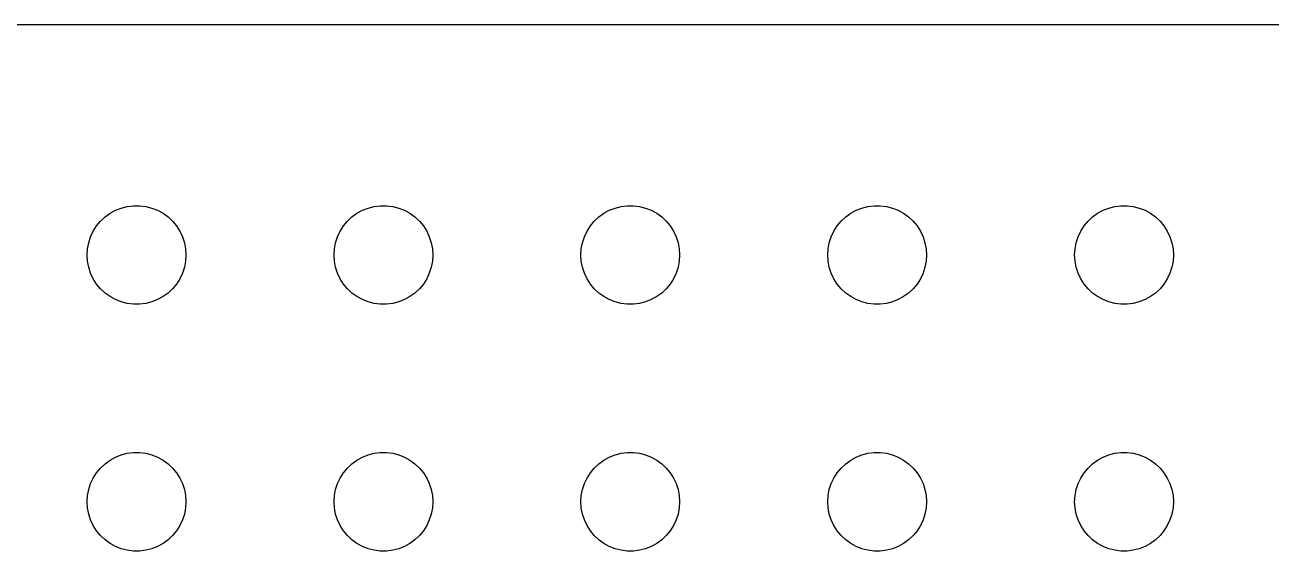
# Model space of a CAD drawing. Header units: metres. Extents: x -150 to 150, y -149 to 149.
# Drawn here: x 34.11 to 71.97, y 133.5 to 149.49 of the extents above; entities that cross this region are included whole.
import ezdxf

# ---------------------------------------------------------------- set-up
doc = ezdxf.new("R2010")
doc.units = ezdxf.units.M

msp = doc.modelspace()

# ---------------------------------------------------------------- linework, layer by layer
for p, q in [((144.814, 149.49), (-144.814, 149.49)), ((36.8613, 143.857), (37.0365, 143.927)), ((37.0365, 143.927), (37.2189, 143.973)), ((37.2189, 143.973), (37.4058, 143.997)), ((37.4058, 143.997), (37.5942, 143.997)), ((37.5942, 143.997), (37.7811, 143.973)), ((37.7811, 143.973), (37.9635, 143.927)), ((37.9635, 143.927), (38.1387, 143.857)), ((44.3613, 143.857), (44.5365, 143.927)), ((44.5365, 143.927), (44.7189, 143.973)), ((44.7189, 143.973), (44.9058, 143.997)), ((44.9058, 143.997), (45.0942, 143.997)), ((45.0942, 143.997), (45.2811, 143.973)), ((45.2811, 143.973), (45.4635, 143.927)), ((45.4635, 143.927), (45.6387, 143.857)), ((51.8613, 143.857), (52.0365, 143.927)), ((52.0365, 143.927), (52.2189, 143.973)), ((52.2189, 143.973), (52.4058, 143.997)), ((52.4058, 143.997), (52.5942, 143.997)), ((52.5942, 143.997), (52.7811, 143.973)), ((52.7811, 143.973), (52.9635, 143.927)), ((52.9635, 143.927), (53.1387, 143.857)), ((59.3613, 143.857), (59.5365, 143.927)), ((59.5365, 143.927), (59.7189, 143.973)), ((59.7189, 143.973), (59.9058, 143.997)), ((59.9058, 143.997), (60.0942, 143.997)), ((60.0942, 143.997), (60.2811, 143.973)), ((60.2811, 143.973), (60.4635, 143.927)), ((60.4635, 143.927), (60.6387, 143.857)), ((66.8613, 143.857), (67.0365, 143.927)), ((67.0365, 143.927), (67.2189, 143.973)), ((67.2189, 143.973), (67.4058, 143.997)), ((67.4058, 143.997), (67.5942, 143.997)), ((67.5942, 143.997), (67.7811, 143.973)), ((67.7811, 143.973), (67.9635, 143.927)), ((67.9635, 143.927), (68.1387, 143.857)), ((36.2865, 143.382), (36.4065, 143.527)), ((36.4065, 143.527), (36.5439, 143.656)), ((36.5439, 143.656), (36.6963, 143.766)), ((36.6963, 143.766), (36.8613, 143.857)), ((38.1387, 143.857), (38.3037, 143.766)), ((38.3037, 143.766), (38.4561, 143.656)), ((38.4561, 143.656), (38.5934, 143.527)), ((38.5934, 143.527), (38.7135, 143.382)), ((43.7865, 143.382), (43.9065, 143.527)), ((43.9065, 143.527), (44.0439, 143.656)), ((44.0439, 143.656), (44.1963, 143.766)), ((44.1963, 143.766), (44.3613, 143.857)), ((45.6387, 143.857), (45.8037, 143.766)), ((45.8037, 143.766), (45.9561, 143.656)), ((45.9561, 143.656), (46.0934, 143.527)), ((46.0934, 143.527), (46.2135, 143.382)), ((51.2865, 143.382), (51.4065, 143.527)), ((51.4065, 143.527), (51.5439, 143.656)), ((51.5439, 143.656), (51.6963, 143.766)), ((51.6963, 143.766), (51.8613, 143.857)), ((53.1387, 143.857), (53.3037, 143.766)), ((53.3037, 143.766), (53.4561, 143.656)), ((53.4561, 143.656), (53.5934, 143.527)), ((53.5934, 143.527), (53.7135, 143.382)), ((58.7865, 143.382), (58.9065, 143.527)), ((58.9065, 143.527), (59.0439, 143.656)), ((59.0439, 143.656), (59.1963, 143.766)), ((59.1963, 143.766), (59.3613, 143.857)), ((60.6387, 143.857), (60.8037, 143.766)), ((60.8037, 143.766), (60.9561, 143.656)), ((60.9561, 143.656), (61.0934, 143.527)), ((61.0934, 143.527), (61.2135, 143.382)), ((66.2865, 143.382), (66.4065, 143.527)), ((66.4065, 143.527), (66.5439, 143.656)), ((66.5439, 143.656), (66.6963, 143.766)), ((66.6963, 143.766), (66.8613, 143.857)), ((68.1387, 143.857), (68.3037, 143.766)), ((68.3037, 143.766), (68.4561, 143.656)), ((68.4561, 143.656), (68.5934, 143.527)), ((68.5934, 143.527), (68.7135, 143.382)), ((36.1053, 143.052), (36.1855, 143.223)), ((36.1855, 143.223), (36.2865, 143.382)), ((38.7135, 143.382), (38.8145, 143.223)), ((38.8145, 143.223), (38.8947, 143.052)), ((43.6053, 143.052), (43.6855, 143.223)), ((43.6855, 143.223), (43.7865, 143.382)), ((46.2135, 143.382), (46.3145, 143.223)), ((46.3145, 143.223), (46.3947, 143.052)), ((51.1053, 143.052), (51.1855, 143.223)), ((51.1855, 143.223), (51.2865, 143.382)), ((53.7135, 143.382), (53.8145, 143.223)), ((53.8145, 143.223), (53.8947, 143.052)), ((58.6053, 143.052), (58.6855, 143.223)), ((58.6855, 143.223), (58.7865, 143.382)), ((61.2135, 143.382), (61.3145, 143.223)), ((61.3145, 143.223), (61.3947, 143.052)), ((66.1053, 143.052), (66.1855, 143.223)), ((66.1855, 143.223), (66.2865, 143.382)), ((68.7135, 143.382), (68.8145, 143.223)), ((68.8145, 143.223), (68.8947, 143.052)), ((36.0118, 142.688), (36.0471, 142.873)), ((36.0471, 142.873), (36.1053, 143.052)), ((38.8947, 143.052), (38.9529, 142.873)), ((38.9529, 142.873), (38.9882, 142.688)), ((43.5118, 142.688), (43.5471, 142.873)), ((43.5471, 142.873), (43.6053, 143.052)), ((46.3947, 143.052), (46.4529, 142.873)), ((46.4529, 142.873), (46.4882, 142.688)), ((51.0118, 142.688), (51.0471, 142.873)), ((51.0471, 142.873), (51.1053, 143.052)), ((53.8947, 143.052), (53.9529, 142.873)), ((53.9529, 142.873), (53.9882, 142.688)), ((58.5118, 142.688), (58.5471, 142.873)), ((58.5471, 142.873), (58.6053, 143.052)), ((61.3947, 143.052), (61.4529, 142.873)), ((61.4529, 142.873), (61.4882, 142.688)), ((66.0118, 142.688), (66.0471, 142.873)), ((66.0471, 142.873), (66.1053, 143.052)), ((68.8947, 143.052), (68.9529, 142.873)), ((68.9529, 142.873), (68.9882, 142.688)), ((36, 142.5), (36.0118, 142.688)), ((36.0118, 142.312), (36, 142.5)), ((38.9882, 142.688), (39, 142.5)), ((39, 142.5), (38.9882, 142.312)), ((43.5, 142.5), (43.5118, 142.688)), ((43.5118, 142.312), (43.5, 142.5)), ((46.4882, 142.688), (46.5, 142.5)), ((46.5, 142.5), (46.4882, 142.312)), ((51, 142.5), (51.0118, 142.688)), ((51.0118, 142.312), (51, 142.5)), ((53.9882, 142.688), (54, 142.5)), ((54, 142.5), (53.9882, 142.312)), ((58.5, 142.5), (58.5118, 142.688)), ((58.5118, 142.312), (58.5, 142.5)), ((61.4882, 142.688), (61.5, 142.5)), ((61.5, 142.5), (61.4882, 142.312)), ((66, 142.5), (66.0118, 142.688)), ((66.0118, 142.312), (66, 142.5)), ((68.9882, 142.688), (69, 142.5)), ((69, 142.5), (68.9882, 142.312)), ((36.0471, 142.127), (36.0118, 142.312)), ((36.1053, 141.948), (36.0471, 142.127)), ((38.9529, 142.127), (38.8947, 141.948)), ((38.9882, 142.312), (38.9529, 142.127)), ((43.5471, 142.127), (43.5118, 142.312)), ((43.6053, 141.948), (43.5471, 142.127)), ((46.4529, 142.127), (46.3947, 141.948)), ((46.4882, 142.312), (46.4529, 142.127)), ((51.0471, 142.127), (51.0118, 142.312)), ((51.1053, 141.948), (51.0471, 142.127)), ((53.9529, 142.127), (53.8947, 141.948)), ((53.9882, 142.312), (53.9529, 142.127)), ((58.5471, 142.127), (58.5118, 142.312)), ((58.6053, 141.948), (58.5471, 142.127)), ((61.4529, 142.127), (61.3947, 141.948)), ((61.4882, 142.312), (61.4529, 142.127)), ((66.0471, 142.127), (66.0118, 142.312)), ((66.1053, 141.948), (66.0471, 142.127)), ((68.9529, 142.127), (68.8947, 141.948)), ((68.9882, 142.312), (68.9529, 142.127)), ((36.1855, 141.777), (36.1053, 141.948)), ((36.2865, 141.618), (36.1855, 141.777)), ((36.4065, 141.473), (36.2865, 141.618)), ((38.7135, 141.618), (38.5934, 141.473)), ((38.8145, 141.777), (38.7135, 141.618)), ((38.8947, 141.948), (38.8145, 141.777)), ((43.6855, 141.777), (43.6053, 141.948)), ((43.7865, 141.618), (43.6855, 141.777)), ((43.9065, 141.473), (43.7865, 141.618)), ((46.2135, 141.618), (46.0934, 141.473)), ((46.3145, 141.777), (46.2135, 141.618)), ((46.3947, 141.948), (46.3145, 141.777)), ((51.1855, 141.777), (51.1053, 141.948)), ((51.2865, 141.618), (51.1855, 141.777)), ((51.4065, 141.473), (51.2865, 141.618)), ((53.7135, 141.618), (53.5934, 141.473)), ((53.8145, 141.777), (53.7135, 141.618)), ((53.8947, 141.948), (53.8145, 141.777)), ((58.6855, 141.777), (58.6053, 141.948)), ((58.7865, 141.618), (58.6855, 141.777)), ((58.9065, 141.473), (58.7865, 141.618)), ((61.2135, 141.618), (61.0934, 141.473)), ((61.3145, 141.777), (61.2135, 141.618)), ((61.3947, 141.948), (61.3145, 141.777)), ((66.1855, 141.777), (66.1053, 141.948)), ((66.2865, 141.618), (66.1855, 141.777)), ((66.4065, 141.473), (66.2865, 141.618)), ((68.7135, 141.618), (68.5934, 141.473)), ((68.8145, 141.777), (68.7135, 141.618)), ((68.8947, 141.948), (68.8145, 141.777)), ((36.5439, 141.344), (36.4065, 141.473)), ((36.6963, 141.234), (36.5439, 141.344)), ((36.8613, 141.143), (36.6963, 141.234)), ((38.3037, 141.234), (38.1387, 141.143)), ((38.4561, 141.344), (38.3037, 141.234)), ((38.5934, 141.473), (38.4561, 141.344)), ((44.0439, 141.344), (43.9065, 141.473)), ((44.1963, 141.234), (44.0439, 141.344)), ((44.3613, 141.143), (44.1963, 141.234)), ((45.8037, 141.234), (45.6387, 141.143)), ((45.9561, 141.344), (45.8037, 141.234)), ((46.0934, 141.473), (45.9561, 141.344)), ((51.5439, 141.344), (51.4065, 141.473)), ((51.6963, 141.234), (51.5439, 141.344)), ((51.8613, 141.143), (51.6963, 141.234)), ((53.3037, 141.234), (53.1387, 141.143)), ((53.4561, 141.344), (53.3037, 141.234)), ((53.5934, 141.473), (53.4561, 141.344)), ((59.0439, 141.344), (58.9065, 141.473)), ((59.1963, 141.234), (59.0439, 141.344)), ((59.3613, 141.143), (59.1963, 141.234)), ((60.8037, 141.234), (60.6387, 141.143)), ((60.9561, 141.344), (60.8037, 141.234)), ((61.0934, 141.473), (60.9561, 141.344)), ((66.5439, 141.344), (66.4065, 141.473)), ((66.6963, 141.234), (66.5439, 141.344)), ((66.8613, 141.143), (66.6963, 141.234)), ((68.3037, 141.234), (68.1387, 141.143)), ((68.4561, 141.344), (68.3037, 141.234)), ((68.5934, 141.473), (68.4561, 141.344)), ((37.0365, 141.073), (36.8613, 141.143)), ((37.2189, 141.027), (37.0365, 141.073)), ((37.4058, 141.003), (37.2189, 141.027)), ((37.5942, 141.003), (37.4058, 141.003)), ((37.7811, 141.027), (37.5942, 141.003)), ((37.9635, 141.073), (37.7811, 141.027)), ((38.1387, 141.143), (37.9635, 141.073)), ((44.5365, 141.073), (44.3613, 141.143)), ((44.7189, 141.027), (44.5365, 141.073)), ((44.9058, 141.003), (44.7189, 141.027)), ((45.0942, 141.003), (44.9058, 141.003)), ((45.2811, 141.027), (45.0942, 141.003)), ((45.4635, 141.073), (45.2811, 141.027)), ((45.6387, 141.143), (45.4635, 141.073)), ((52.0365, 141.073), (51.8613, 141.143)), ((52.2189, 141.027), (52.0365, 141.073)), ((52.4058, 141.003), (52.2189, 141.027)), ((52.5942, 141.003), (52.4058, 141.003)), ((52.7811, 141.027), (52.5942, 141.003)), ((52.9635, 141.073), (52.7811, 141.027)), ((53.1387, 141.143), (52.9635, 141.073)), ((59.5365, 141.073), (59.3613, 141.143)), ((59.7189, 141.027), (59.5365, 141.073)), ((59.9058, 141.003), (59.7189, 141.027)), ((60.0942, 141.003), (59.9058, 141.003)), ((60.2811, 141.027), (60.0942, 141.003)), ((60.4635, 141.073), (60.2811, 141.027)), ((60.6387, 141.143), (60.4635, 141.073)), ((67.0365, 141.073), (66.8613, 141.143)), ((67.2189, 141.027), (67.0365, 141.073)), ((67.4058, 141.003), (67.2189, 141.027)), ((67.5942, 141.003), (67.4058, 141.003)), ((67.7811, 141.027), (67.5942, 141.003)), ((67.9635, 141.073), (67.7811, 141.027)), ((68.1387, 141.143), (67.9635, 141.073)), ((36.6963, 136.266), (36.8613, 136.357)), ((36.8613, 136.357), (37.0365, 136.427)), ((37.0365, 136.427), (37.2189, 136.473)), ((37.2189, 136.473), (37.4058, 136.497)), ((37.4058, 136.497), (37.5942, 136.497)), ((37.5942, 136.497), (37.7811, 136.473)), ((37.7811, 136.473), (37.9635, 136.427)), ((37.9635, 136.427), (38.1387, 136.357)), ((38.1387, 136.357), (38.3037, 136.266)), ((44.1963, 136.266), (44.3613, 136.357)), ((44.3613, 136.357), (44.5365, 136.427)), ((44.5365, 136.427), (44.7189, 136.473)), ((44.7189, 136.473), (44.9058, 136.497)), ((44.9058, 136.497), (45.0942, 136.497)), ((45.0942, 136.497), (45.2811, 136.473)), ((45.2811, 136.473), (45.4635, 136.427)), ((45.4635, 136.427), (45.6387, 136.357)), ((45.6387, 136.357), (45.8037, 136.266)), ((51.6963, 136.266), (51.8613, 136.357)), ((51.8613, 136.357), (52.0365, 136.427)), ((52.0365, 136.427), (52.2189, 136.473)), ((52.2189, 136.473), (52.4058, 136.497)), ((52.4058, 136.497), (52.5942, 136.497)), ((52.5942, 136.497), (52.7811, 136.473)), ((52.7811, 136.473), (52.9635, 136.427)), ((52.9635, 136.427), (53.1387, 136.357)), ((53.1387, 136.357), (53.3037, 136.266)), ((59.1963, 136.266), (59.3613, 136.357)), ((59.3613, 136.357), (59.5365, 136.427)), ((59.5365, 136.427), (59.7189, 136.473)), ((59.7189, 136.473), (59.9058, 136.497)), ((59.9058, 136.497), (60.0942, 136.497)), ((60.0942, 136.497), (60.2811, 136.473)), ((60.2811, 136.473), (60.4635, 136.427)), ((60.4635, 136.427), (60.6387, 136.357)), ((60.6387, 136.357), (60.8037, 136.266)), ((66.6963, 136.266), (66.8613, 136.357)), ((66.8613, 136.357), (67.0365, 136.427)), ((67.0365, 136.427), (67.2189, 136.473)), ((67.2189, 136.473), (67.4058, 136.497)), ((67.4058, 136.497), (67.5942, 136.497)), ((67.5942, 136.497), (67.7811, 136.473)), ((67.7811, 136.473), (67.9635, 136.427)), ((67.9635, 136.427), (68.1387, 136.357)), ((68.1387, 136.357), (68.3037, 136.266)), ((36.2865, 135.882), (36.4065, 136.027)), ((36.4065, 136.027), (36.5439, 136.156)), ((36.5439, 136.156), (36.6963, 136.266)), ((38.3037, 136.266), (38.4561, 136.156)), ((38.4561, 136.156), (38.5934, 136.027)), ((38.5934, 136.027), (38.7135, 135.882)), ((43.7865, 135.882), (43.9065, 136.027)), ((43.9065, 136.027), (44.0439, 136.156)), ((44.0439, 136.156), (44.1963, 136.266)), ((45.8037, 136.266), (45.9561, 136.156)), ((45.9561, 136.156), (46.0934, 136.027)), ((46.0934, 136.027), (46.2135, 135.882)), ((51.2865, 135.882), (51.4065, 136.027)), ((51.4065, 136.027), (51.5439, 136.156)), ((51.5439, 136.156), (51.6963, 136.266)), ((53.3037, 136.266), (53.4561, 136.156)), ((53.4561, 136.156), (53.5934, 136.027)), ((53.5934, 136.027), (53.7135, 135.882)), ((58.7865, 135.882), (58.9065, 136.027)), ((58.9065, 136.027), (59.0439, 136.156)), ((59.0439, 136.156), (59.1963, 136.266)), ((60.8037, 136.266), (60.9561, 136.156)), ((60.9561, 136.156), (61.0934, 136.027)), ((61.0934, 136.027), (61.2135, 135.882)), ((66.2865, 135.882), (66.4065, 136.027)), ((66.4065, 136.027), (66.5439, 136.156)), ((66.5439, 136.156), (66.6963, 136.266)), ((68.3037, 136.266), (68.4561, 136.156)), ((68.4561, 136.156), (68.5934, 136.027)), ((68.5934, 136.027), (68.7135, 135.882)), ((36.0471, 135.373), (36.1053, 135.552)), ((36.1053, 135.552), (36.1855, 135.723)), ((36.1855, 135.723), (36.2865, 135.882)), ((38.7135, 135.882), (38.8145, 135.723)), ((38.8145, 135.723), (38.8947, 135.552)), ((38.8947, 135.552), (38.9529, 135.373)), ((43.5471, 135.373), (43.6053, 135.552)), ((43.6053, 135.552), (43.6855, 135.723)), ((43.6855, 135.723), (43.7865, 135.882)), ((46.2135, 135.882), (46.3145, 135.723)), ((46.3145, 135.723), (46.3947, 135.552)), ((46.3947, 135.552), (46.4529, 135.373)), ((51.0471, 135.373), (51.1053, 135.552)), ((51.1053, 135.552), (51.1855, 135.723)), ((51.1855, 135.723), (51.2865, 135.882)), ((53.7135, 135.882), (53.8145, 135.723)), ((53.8145, 135.723), (53.8947, 135.552)), ((53.8947, 135.552), (53.9529, 135.373)), ((58.5471, 135.373), (58.6053, 135.552)), ((58.6053, 135.552), (58.6855, 135.723)), ((58.6855, 135.723), (58.7865, 135.882)), ((61.2135, 135.882), (61.3145, 135.723)), ((61.3145, 135.723), (61.3947, 135.552)), ((61.3947, 135.552), (61.4529, 135.373)), ((66.0471, 135.373), (66.1053, 135.552)), ((66.1053, 135.552), (66.1855, 135.723)), ((66.1855, 135.723), (66.2865, 135.882)), ((68.7135, 135.882), (68.8145, 135.723)), ((68.8145, 135.723), (68.8947, 135.552)), ((68.8947, 135.552), (68.9529, 135.373)), ((36, 135), (36.0118, 135.188)), ((36.0118, 135.188), (36.0471, 135.373)), ((38.9529, 135.373), (38.9882, 135.188)), ((38.9882, 135.188), (39, 135)), ((43.5, 135), (43.5118, 135.188)), ((43.5118, 135.188), (43.5471, 135.373)), ((46.4529, 135.373), (46.4882, 135.188)), ((46.4882, 135.188), (46.5, 135)), ((51, 135), (51.0118, 135.188)), ((51.0118, 135.188), (51.0471, 135.373)), ((53.9529, 135.373), (53.9882, 135.188)), ((53.9882, 135.188), (54, 135)), ((58.5, 135), (58.5118, 135.188)), ((58.5118, 135.188), (58.5471, 135.373)), ((61.4529, 135.373), (61.4882, 135.188)), ((61.4882, 135.188), (61.5, 135)), ((66, 135), (66.0118, 135.188)), ((66.0118, 135.188), (66.0471, 135.373)), ((68.9529, 135.373), (68.9882, 135.188)), ((68.9882, 135.188), (69, 135)), ((36.0118, 134.812), (36, 135)), ((36.0471, 134.627), (36.0118, 134.812)), ((38.9882, 134.812), (38.9529, 134.627)), ((39, 135), (38.9882, 134.812)), ((43.5118, 134.812), (43.5, 135)), ((43.5471, 134.627), (43.5118, 134.812)), ((46.4882, 134.812), (46.4529, 134.627)), ((46.5, 135), (46.4882, 134.812)), ((51.0118, 134.812), (51, 135)), ((51.0471, 134.627), (51.0118, 134.812)), ((53.9882, 134.812), (53.9529, 134.627)), ((54, 135), (53.9882, 134.812)), ((58.5118, 134.812), (58.5, 135)), ((58.5471, 134.627), (58.5118, 134.812)), ((61.4882, 134.812), (61.4529, 134.627)), ((61.5, 135), (61.4882, 134.812)), ((66.0118, 134.812), (66, 135)), ((66.0471, 134.627), (66.0118, 134.812)), ((68.9882, 134.812), (68.9529, 134.627)), ((69, 135), (68.9882, 134.812)), ((36.1053, 134.448), (36.0471, 134.627)), ((36.1855, 134.277), (36.1053, 134.448)), ((38.8947, 134.448), (38.8145, 134.277)), ((38.9529, 134.627), (38.8947, 134.448)), ((43.6053, 134.448), (43.5471, 134.627)), ((43.6855, 134.277), (43.6053, 134.448)), ((46.3947, 134.448), (46.3145, 134.277)), ((46.4529, 134.627), (46.3947, 134.448)), ((51.1053, 134.448), (51.0471, 134.627)), ((51.1855, 134.277), (51.1053, 134.448)), ((53.8947, 134.448), (53.8145, 134.277)), ((53.9529, 134.627), (53.8947, 134.448)), ((58.6053, 134.448), (58.5471, 134.627)), ((58.6855, 134.277), (58.6053, 134.448)), ((61.3947, 134.448), (61.3145, 134.277)), ((61.4529, 134.627), (61.3947, 134.448)), ((66.1053, 134.448), (66.0471, 134.627)), ((66.1855, 134.277), (66.1053, 134.448)), ((68.8947, 134.448), (68.8145, 134.277)), ((68.9529, 134.627), (68.8947, 134.448)), ((36.2865, 134.118), (36.1855, 134.277)), ((36.4065, 133.973), (36.2865, 134.118)), ((38.7135, 134.118), (38.5934, 133.973)), ((38.8145, 134.277), (38.7135, 134.118)), ((43.7865, 134.118), (43.6855, 134.277)), ((43.9065, 133.973), (43.7865, 134.118)), ((46.2135, 134.118), (46.0934, 133.973)), ((46.3145, 134.277), (46.2135, 134.118)), ((51.2865, 134.118), (51.1855, 134.277)), ((51.4065, 133.973), (51.2865, 134.118)), ((53.7135, 134.118), (53.5934, 133.973)), ((53.8145, 134.277), (53.7135, 134.118)), ((58.7865, 134.118), (58.6855, 134.277)), ((58.9065, 133.973), (58.7865, 134.118)), ((61.2135, 134.118), (61.0934, 133.973)), ((61.3145, 134.277), (61.2135, 134.118)), ((66.2865, 134.118), (66.1855, 134.277)), ((66.4065, 133.973), (66.2865, 134.118)), ((68.7135, 134.118), (68.5934, 133.973)), ((68.8145, 134.277), (68.7135, 134.118)), ((36.5439, 133.844), (36.4065, 133.973)), ((36.6963, 133.734), (36.5439, 133.844)), ((36.8613, 133.643), (36.6963, 133.734)), ((37.0365, 133.573), (36.8613, 133.643)), ((38.1387, 133.643), (37.9635, 133.573)), ((38.3037, 133.734), (38.1387, 133.643)), ((38.4561, 133.844), (38.3037, 133.734)), ((38.5934, 133.973), (38.4561, 133.844)), ((44.0439, 133.844), (43.9065, 133.973)), ((44.1963, 133.734), (44.0439, 133.844)), ((44.3613, 133.643), (44.1963, 133.734)), ((44.5365, 133.573), (44.3613, 133.643)), ((45.6387, 133.643), (45.4635, 133.573)), ((45.8037, 133.734), (45.6387, 133.643)), ((45.9561, 133.844), (45.8037, 133.734)), ((46.0934, 133.973), (45.9561, 133.844)), ((51.5439, 133.844), (51.4065, 133.973)), ((51.6963, 133.734), (51.5439, 133.844)), ((51.8613, 133.643), (51.6963, 133.734)), ((52.0365, 133.573), (51.8613, 133.643)), ((53.1387, 133.643), (52.9635, 133.573)), ((53.3037, 133.734), (53.1387, 133.643)), ((53.4561, 133.844), (53.3037, 133.734)), ((53.5934, 133.973), (53.4561, 133.844)), ((59.0439, 133.844), (58.9065, 133.973)), ((59.1963, 133.734), (59.0439, 133.844)), ((59.3613, 133.643), (59.1963, 133.734)), ((59.5365, 133.573), (59.3613, 133.643)), ((60.6387, 133.643), (60.4635, 133.573)), ((60.8037, 133.734), (60.6387, 133.643)), ((60.9561, 133.844), (60.8037, 133.734)), ((61.0934, 133.973), (60.9561, 133.844)), ((66.5439, 133.844), (66.4065, 133.973)), ((66.6963, 133.734), (66.5439, 133.844)), ((66.8613, 133.643), (66.6963, 133.734)), ((67.0365, 133.573), (66.8613, 133.643)), ((68.1387, 133.643), (67.9635, 133.573)), ((68.3037, 133.734), (68.1387, 133.643)), ((68.4561, 133.844), (68.3037, 133.734)), ((68.5934, 133.973), (68.4561, 133.844)), ((37.2189, 133.527), (37.0365, 133.573)), ((37.4058, 133.503), (37.2189, 133.527)), ((37.5942, 133.503), (37.4058, 133.503)), ((37.7811, 133.527), (37.5942, 133.503)), ((37.9635, 133.573), (37.7811, 133.527)), ((44.7189, 133.527), (44.5365, 133.573)), ((44.9058, 133.503), (44.7189, 133.527)), ((45.0942, 133.503), (44.9058, 133.503)), ((45.2811, 133.527), (45.0942, 133.503)), ((45.4635, 133.573), (45.2811, 133.527)), ((52.2189, 133.527), (52.0365, 133.573)), ((52.4058, 133.503), (52.2189, 133.527)), ((52.5942, 133.503), (52.4058, 133.503)), ((52.7811, 133.527), (52.5942, 133.503)), ((52.9635, 133.573), (52.7811, 133.527)), ((59.7189, 133.527), (59.5365, 133.573)), ((59.9058, 133.503), (59.7189, 133.527)), ((60.0942, 133.503), (59.9058, 133.503)), ((60.2811, 133.527), (60.0942, 133.503)), ((60.4635, 133.573), (60.2811, 133.527)), ((67.2189, 133.527), (67.0365, 133.573)), ((67.4058, 133.503), (67.2189, 133.527)), ((67.5942, 133.503), (67.4058, 133.503)), ((67.7811, 133.527), (67.5942, 133.503)), ((67.9635, 133.573), (67.7811, 133.527))]:
    msp.add_line(p, q)

doc.saveas('drawing.dxf')
